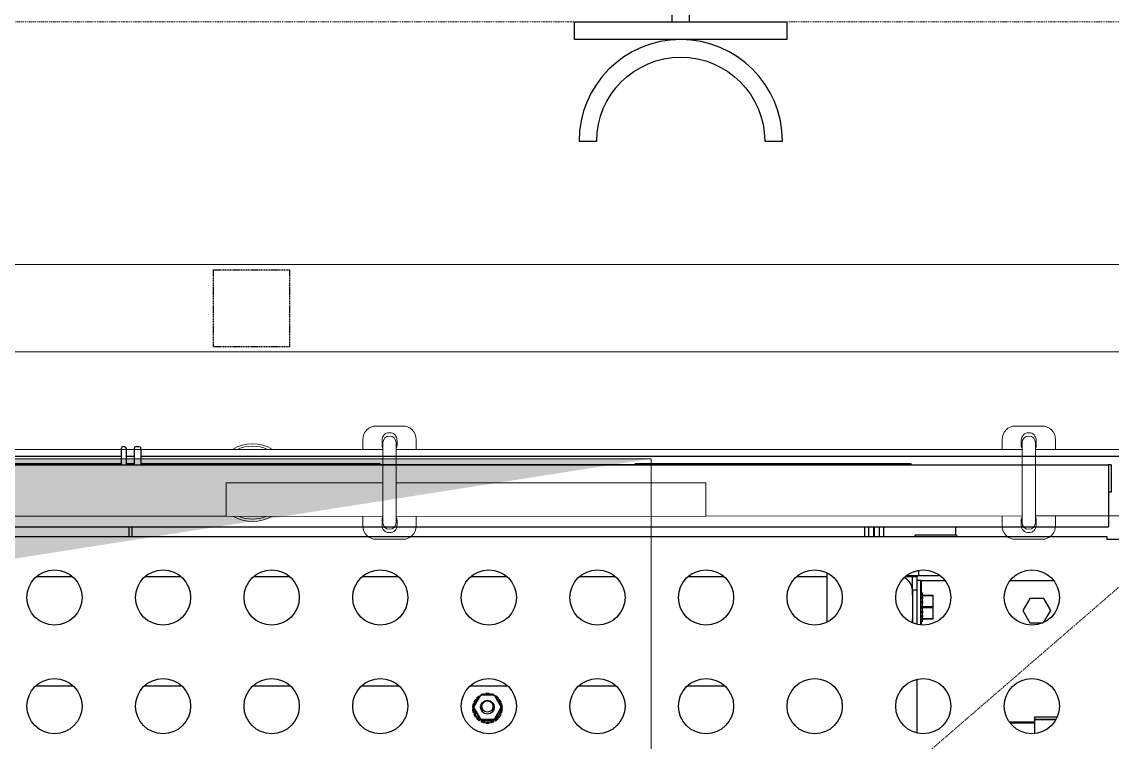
# Model space of a CAD drawing. Header units: inches. Extents: x 15 to 18199, y 5 to 12862.
# Drawn here: x 6430.6 to 6930.1, y 9796.8 to 10126.6 of the extents above; entities that cross this region are included whole.
import ezdxf

# ---------------------------------------------------------------- set-up
doc = ezdxf.new("R2010")
doc.units = ezdxf.units.IN
doc.header["$MEASUREMENT"] = 0
doc.linetypes.add('GESTRICHELT', pattern=[0.75, 0.5, -0.25])
doc.linetypes.add('STRICHPUNKT', pattern=[1, 0.5, -0.25, 0, -0.25])
for name, color, linetype, lineweight in [('200', 7, 'Continuous', 13), ('230', 250, 'GESTRICHELT', 25), ('260G', 250, 'Continuous', 13), ('410AB', 90, 'Continuous', 13), ('500', 4, 'Continuous', 13), ('610', 4, 'STRICHPUNKT', 13)]:
    doc.layers.add(name, color=color, linetype=linetype, lineweight=lineweight)
doc.layers.add('410E', color=240, linetype='Continuous')
doc.layers.add('BK BO', color=41, linetype='Continuous')

# ---------------------------------------------------------------- blocks, each defined once
blk = doc.blocks.new('230V')
at = {"layer": '410E'}
blk.add_lwpolyline([(8.1, -48.6), (0, -48.6), (0, 48.6), (8.1, 48.6)], close=True, dxfattribs=at)
blk.add_lwpolyline([(54.675, 38.475), (54.675, 46.575, 1), (54.675, -46.575), (54.675, -38.475, -1)], format="xyb", close=True, dxfattribs=at)
blk.add_lwpolyline([(0, 4.05), (-81, 4.05), (-81, -4.05), (0, -4.05)], dxfattribs=at)
blk = doc.blocks.new('A$C0A803AA6')
at = {"layer": '410AB', "flags": 128}
blk.add_lwpolyline([(1013.49, 1120.8), (1013.5, 870.8), (513.5, 870.79), (513.49, 1120.79)], close=True, dxfattribs=at)
at = {"layer": '410AB'}
blk.add_solid([(1013.49, 1120.8), (587.71, 1053.97), (513.49, 1120.79), (513.5, 870.79)], dxfattribs=at)
at = {"layer": '610'}
for p, q in [((1527, 1320.8), (0, 1320.8)), ((0, 0), (1527, 1320.8))]:
    blk.add_line(p, q, dxfattribs=at)
blk = doc.blocks.new('alihfpih')
at = {"layer": '200'}
for p, q in [((-3803.54, -12696.56), (-2673.54, -12696.56)), ((-3823.54, -12736.56), (-2653.54, -12736.56))]:
    blk.add_line(p, q, dxfattribs=at)
at = {"layer": '230'}
for p, q in [((-3256.04, -12699.06), (-3256.04, -12734.06)), ((-3256.04, -12699.06), (-3221.04, -12699.06)), ((-3221.04, -12699.06), (-3221.04, -12734.06)), ((-3256.04, -12734.06), (-3221.04, -12734.06))]:
    blk.add_line(p, q, dxfattribs=at)
blk = doc.blocks.new('D-Broiler-Duke-FBB')
at = {"layer": 'BK BO', "color": 250}
for p, q in [((80539.43, 12098.03), (80539.43, 12090.74)), ((80540.44, 12099.04), (80540.77, 12099.04)), ((80541.78, 12098.03), (80541.78, 12090.74)), ((80545.39, 12098.03), (80545.39, 12090.74)), ((80546.4, 12099.04), (80547.44, 12099.04)), ((80548.45, 12098.03), (80548.45, 12090.74)), ((80539.43, 12094.53), (80070.43, 12094.53)), ((80545.39, 12094.53), (80541.78, 12094.53)), ((81011.37, 12094.53), (80548.45, 12094.53)), ((80178.34, 12090.74), (80991.59, 12090.74)), ((80539.43, 12091.12), (80399, 12091.12)), ((80545.39, 12091.12), (80541.78, 12091.12)), ((80658, 12091.12), (80548.45, 12091.12)), ((80658, 12090.74), (80658, 12091.12)), ((80658, 12090.8), (80774.87, 12090.8)), ((80774.87, 12090.74), (80774.87, 12091.12)), ((80901.21, 12091.12), (80774.87, 12091.12)), ((80901.21, 12090.74), (80901.21, 12091.12)), ((80991.59, 12090.74), (80991.59, 12062.31)), ((80992.81, 12090.74), (80991.59, 12090.74)), ((80991.6, 12089.52), (80991.59, 12089.52)), ((80991.6, 12089.52), (80991.6, 12078.1)), ((80992.81, 12090.74), (80992.81, 12078.1)), ((80992.81, 12078.1), (80991.6, 12078.1)), ((80178.34, 12062.31), (80991.59, 12062.31)), ((80543, 12062.31), (80543, 12057.94)), ((80544.52, 12057.94), (80544.52, 12062.31)), ((80879.84, 12062.31), (80879.84, 12057.94)), ((80881.73, 12062.31), (80881.73, 12057.94)), ((80884.07, 12062.31), (80884.07, 12057.94)), ((80884.51, 12057.94), (80884.51, 12062.31)), ((80886.78, 12057.94), (80886.78, 12062.31)), ((80888.68, 12057.94), (80888.68, 12062.31)), ((80921.53, 12062.31), (80921.53, 12058.53)), ((80180.01, 12057.94), (80990.83, 12057.94)), ((80922, 12058.53), (80903.05, 12058.53)), ((80903.05, 12058.41), (80903.05, 12058.53)), ((80903.05, 12057.94), (80903.05, 12058.41)), ((80922, 12058.41), (80903.05, 12058.41)), ((80922, 12058.41), (80922, 12058.53)), ((80922, 12058.41), (80922, 12057.94)), ((80990.83, 12057.94), (80990.83, 12056.6)), ((80990.83, 12056.6), (80997.14, 12056.6)), ((80904.63, 12042.39), (80904.63, 12039.95)), ((80500.7, 12039.57), (80517.06, 12039.57)), ((80550.44, 12039.57), (80566.8, 12039.57)), ((80600.18, 12039.57), (80616.54, 12039.57)), ((80649.92, 12039.57), (80666.28, 12039.57)), ((80699.66, 12039.57), (80716.03, 12039.57)), ((80749.4, 12039.57), (80765.77, 12039.57)), ((80799.14, 12039.57), (80815.51, 12039.57)), ((80848.88, 12039.57), (80862.78, 12039.57)), ((80862.78, 12018.67), (80862.78, 12041.21)), ((80898.63, 12039.57), (80901.95, 12039.57)), ((80899.09, 12039.95), (80914.09, 12039.95)), ((80901.94, 12031.02), (80901.95, 12039.57)), ((80901.95, 12039.57), (80903.84, 12039.57)), ((80901.95, 12033.25), (80901.95, 12039.57)), ((80903.84, 12039.57), (80903.84, 12033.25)), ((80905.74, 12037.67), (80903.84, 12037.67)), ((80905.74, 12017.35), (80905.74, 12037.67)), ((80905.86, 12037.67), (80916.8, 12037.67)), ((80905.86, 12037.67), (80905.86, 12032.24)), ((80946.56, 12037.67), (80966.54, 12037.67)), ((80901.82, 12033.25), (80901.82, 12018.33)), ((80903.84, 12033.25), (80901.95, 12033.25)), ((80901.95, 12033.25), (80901.95, 12018.28)), ((80903.84, 12033.25), (80903.84, 12017.66)), ((80906.52, 12031.81), (80905.74, 12032.32)), ((80905.74, 12032.27), (80906.52, 12031.81)), ((80906.52, 12031.81), (80905.74, 12032.14)), ((80905.74, 12031.59), (80906.43, 12031.2)), ((80906.52, 12019.18), (80906.52, 12031.81)), ((80901.95, 12031.02), (80901.82, 12031.02)), ((80906.43, 12030.82), (80905.74, 12031.21)), ((80905.74, 12030.17), (80906.43, 12029.88)), ((80906.43, 12029.88), (80905.74, 12029.88)), ((80906.43, 12029.3), (80905.74, 12029.58)), ((80905.74, 12028.18), (80906.43, 12028.03)), ((80906.43, 12028.03), (80905.74, 12028.03)), ((80906.43, 12027.32), (80905.74, 12027.47)), ((80906.43, 12031.2), (80905.75, 12031.2)), ((80906.43, 12031.2), (80906.43, 12030.82)), ((80906.43, 12029.88), (80906.43, 12029.3)), ((80906.43, 12028.03), (80906.43, 12027.32)), ((80906.52, 12031.02), (80911.25, 12031.02)), ((80911.25, 12030.68), (80906.52, 12030.68)), ((80911.25, 12031.02), (80911.25, 12030.68)), ((80911.25, 12030.68), (80911.25, 12025.83)), ((80911.42, 12025.49), (80911.42, 12028.45)), ((80955.6, 12029.45), (80952.41, 12023.93)), ((80961.98, 12029.45), (80955.6, 12029.45)), ((80965.17, 12023.93), (80961.98, 12029.45)), ((80901.95, 12025.49), (80901.82, 12025.49)), ((80905.74, 12025.87), (80906.43, 12025.87)), ((80906.43, 12025.12), (80905.74, 12025.12)), ((80905.74, 12023.52), (80906.43, 12023.67)), ((80906.43, 12022.96), (80905.74, 12022.81)), ((80906.43, 12022.96), (80905.74, 12022.96)), ((80905.74, 12021.4), (80906.43, 12021.69)), ((80906.43, 12023.67), (80906.43, 12022.96)), ((80906.43, 12021.69), (80906.43, 12021.11)), ((80906.52, 12025.83), (80911.25, 12025.83)), ((80911.25, 12025.16), (80906.52, 12025.16)), ((80911.25, 12025.83), (80911.25, 12025.16)), ((80911.25, 12025.16), (80911.25, 12020.31)), ((80911.42, 12022.54), (80911.42, 12025.49)), ((80952.41, 12023.93), (80955.6, 12018.41)), ((80962.08, 12018.58), (80965.17, 12023.93)), ((80901.95, 12019.97), (80901.82, 12019.97)), ((80901.94, 12018.28), (80901.94, 12019.97)), ((80906.43, 12021.11), (80905.74, 12020.82)), ((80906.43, 12021.11), (80905.74, 12021.11)), ((80905.74, 12019.78), (80906.43, 12020.17)), ((80906.43, 12019.79), (80905.74, 12019.4)), ((80905.74, 12018.67), (80906.52, 12019.18)), ((80906.52, 12019.18), (80905.74, 12018.72)), ((80905.74, 12018.85), (80906.52, 12019.18)), ((80906.43, 12019.79), (80905.75, 12019.79)), ((80905.86, 12018.75), (80905.86, 12017.34)), ((80906.43, 12020.17), (80906.43, 12019.79)), ((80906.52, 12020.31), (80911.25, 12020.31)), ((80911.25, 12019.97), (80906.52, 12019.97)), ((80911.25, 12020.31), (80911.25, 12019.97)), ((80955.6, 12018.41), (80961.7, 12018.41)), ((80903.84, 11992.48), (80903.84, 11967.92)), ((80517.57, 11989.37), (80500.19, 11989.37)), ((80567.31, 11989.37), (80549.93, 11989.37)), ((80617.05, 11989.37), (80599.67, 11989.37)), ((80666.79, 11989.37), (80649.41, 11989.37)), ((80716.53, 11989.37), (80699.15, 11989.37)), ((80766.28, 11989.37), (80748.89, 11989.37)), ((80816.02, 11989.37), (80798.64, 11989.37)), ((80700.93, 11981.9), (80701.35, 11981.81)), ((80700.93, 11981.9), (80701.35, 11981.75)), ((80703.82, 11984.87), (80701.02, 11980.04)), ((80701.35, 11981.81), (80701.09, 11981.1)), ((80702.08, 11983.08), (80701.74, 11983.3)), ((80702.57, 11983.65), (80702.08, 11983.08)), ((80702.23, 11983.88), (80702.57, 11983.65)), ((80702.23, 11983.88), (80702.57, 11983.59)), ((80703.57, 11984.45), (80703.47, 11984.92)), ((80704.12, 11985.3), (80704.4, 11985.21)), ((80704.12, 11985.3), (80704.4, 11985.21)), ((80710, 11985.21), (80704.4, 11985.21)), ((80705.72, 11985.47), (80705.65, 11985.85)), ((80706.47, 11985.6), (80705.72, 11985.47)), ((80706.39, 11985.98), (80706.47, 11985.6)), ((80706.39, 11985.98), (80706.47, 11985.54)), ((80707.94, 11985.6), (80708.01, 11985.98)), ((80707.94, 11985.54), (80708.01, 11985.98)), ((80708.68, 11985.47), (80707.94, 11985.6)), ((80708.76, 11985.85), (80708.68, 11985.47)), ((80710, 11985.21), (80710.28, 11985.3)), ((80710, 11985.21), (80710.28, 11985.3)), ((80713.38, 11980.04), (80710.58, 11984.87)), ((80710.94, 11984.92), (80710.83, 11984.45)), ((80711.84, 11983.65), (80712.18, 11983.88)), ((80711.84, 11983.59), (80712.18, 11983.88)), ((80712.32, 11983.08), (80711.84, 11983.65)), ((80712.67, 11983.3), (80712.32, 11983.08)), ((80713.06, 11981.81), (80713.48, 11981.9)), ((80713.06, 11981.75), (80713.48, 11981.9)), ((80713.32, 11981.1), (80713.06, 11981.81)), ((80700.39, 11979.6), (80700.84, 11979.66)), ((80700.39, 11979.6), (80701.02, 11979.37)), ((80701.02, 11978.96), (80700.39, 11978.85)), ((80701.09, 11981.1), (80700.67, 11981.19)), ((80700.67, 11977.26), (80701.09, 11977.47)), ((80700.67, 11977.26), (80701.09, 11977.41)), ((80700.84, 11979.66), (80701.01, 11979.3)), ((80701.35, 11976.76), (80700.93, 11976.55)), ((80701.01, 11979.71), (80701.01, 11979.3)), ((80701.02, 11979.37), (80703.82, 11974.54)), ((80701.02, 11979.37), (80701.02, 11978.96)), ((80701.02, 11978.96), (80703.82, 11974.13)), ((80701.09, 11977.47), (80701.35, 11976.76)), ((80701.09, 11977.47), (80701.09, 11977.41)), ((80701.09, 11977.41), (80701.33, 11976.75)), ((80704.64, 11980.06), (80704.64, 11979.04)), ((80709.77, 11979.04), (80709.77, 11980.06)), ((80710.58, 11974.54), (80713.38, 11979.37)), ((80710.58, 11974.13), (80713.38, 11978.96)), ((80713.06, 11976.76), (80713.32, 11977.47)), ((80713.48, 11976.55), (80713.06, 11976.76)), ((80713.08, 11976.75), (80713.32, 11977.41)), ((80713.74, 11981.19), (80713.32, 11981.1)), ((80713.32, 11977.47), (80713.74, 11977.26)), ((80713.32, 11977.47), (80713.32, 11977.41)), ((80713.32, 11977.41), (80713.74, 11977.26)), ((80713.38, 11979.37), (80714.02, 11979.6)), ((80713.38, 11978.96), (80713.38, 11979.37)), ((80714.02, 11978.85), (80713.38, 11978.96)), ((80713.39, 11979.3), (80713.39, 11979.71)), ((80713.39, 11979.3), (80713.57, 11979.66)), ((80713.57, 11979.66), (80714.02, 11979.6)), ((80701.74, 11975.15), (80702.08, 11975.5)), ((80701.74, 11975.15), (80702.08, 11975.44)), ((80702.08, 11975.5), (80702.57, 11974.92)), ((80702.08, 11975.5), (80702.08, 11975.44)), ((80702.08, 11975.44), (80702.54, 11974.89)), ((80702.57, 11974.92), (80702.23, 11974.57)), ((80703.47, 11973.54), (80703.82, 11974.13)), ((80703.47, 11973.54), (80703.82, 11974.13)), ((80703.82, 11974.13), (80703.82, 11974.54)), ((80703.82, 11974.13), (80704.4, 11973.79)), ((80703.82, 11974.13), (80704.4, 11973.79)), ((80704.4, 11973.79), (80704.12, 11973.16)), ((80704.4, 11974.21), (80710, 11974.21)), ((80704.4, 11974.21), (80704.4, 11973.79)), ((80704.4, 11973.79), (80710, 11973.79)), ((80705.65, 11972.61), (80705.72, 11973.11)), ((80705.65, 11972.61), (80705.72, 11973.05)), ((80705.72, 11973.11), (80706.47, 11972.97)), ((80705.72, 11973.11), (80705.72, 11973.05)), ((80705.72, 11973.05), (80706.46, 11972.92)), ((80706.47, 11972.97), (80706.39, 11972.48)), ((80707.94, 11972.97), (80708.68, 11973.11)), ((80707.94, 11972.92), (80708.68, 11973.05)), ((80708.01, 11972.48), (80707.94, 11972.97)), ((80708.68, 11973.11), (80708.76, 11972.61)), ((80708.68, 11973.11), (80708.68, 11973.05)), ((80708.68, 11973.05), (80708.76, 11972.61)), ((80710, 11973.79), (80710, 11974.21)), ((80710, 11973.79), (80710.58, 11974.13)), ((80710.58, 11974.54), (80710.58, 11974.13)), ((80710.58, 11974.13), (80710.94, 11973.54)), ((80711.84, 11974.92), (80712.32, 11975.5)), ((80712.18, 11974.57), (80711.84, 11974.92)), ((80711.86, 11974.89), (80712.32, 11975.44)), ((80712.32, 11975.5), (80712.67, 11975.15)), ((80712.32, 11975.5), (80712.32, 11975.44)), ((80712.32, 11975.44), (80712.67, 11975.15)), ((80946.17, 11973), (80957.88, 11973)), ((80957.88, 11972.47), (80946.56, 11972.47)), ((80957.88, 11975.36), (80968.22, 11975.36)), ((80957.88, 11974.15), (80957.88, 11975.36)), ((80957.88, 11974.15), (80967.64, 11974.15)), ((80957.88, 11967.64), (80957.88, 11974.02)), ((80967.57, 11974.02), (80957.88, 11974.02))]:
    blk.add_line(p, q, dxfattribs=at)
at = {"layer": 'BK BO', "color": 250, "flags": 128}
for points in [[(80906.43, 12025.87), (80906.43, 12025.21), (80906.43, 12025.12)], [(80710.83, 11984.45), (80711.76, 11983.65), (80712.67, 11982.44)], [(80710.06, 11973.6), (80710.63, 11973.94), (80710.71, 11973.98)], [(80710.28, 11973.16), (80710.17, 11973.39), (80710.06, 11973.6)], [(80710.71, 11973.98), (80710.82, 11973.77), (80710.94, 11973.54)]]:
    blk.add_lwpolyline(points, dxfattribs=at)
at = {"layer": 'BK BO', "color": 250}
for centre, radius in [((80508.88, 12029.94), 12.63), ((80558.62, 12029.94), 12.63), ((80608.36, 12029.94), 12.63), ((80658.1, 12029.94), 12.63), ((80707.84, 12029.94), 12.63), ((80757.58, 12029.94), 12.63), ((80807.33, 12029.94), 12.63), ((80857.07, 12029.94), 12.63), ((80906.81, 12029.94), 12.63), ((80956.55, 12029.94), 12.63), ((80508.88, 11980.2), 12.63), ((80558.62, 11980.2), 12.63), ((80608.36, 11980.2), 12.63), ((80658.1, 11980.2), 12.63), ((80707.84, 11980.2), 12.63), ((80757.58, 11980.2), 12.63), ((80807.33, 11980.2), 12.63), ((80857.07, 11980.2), 12.63), ((80906.81, 11980.2), 12.63), ((80956.55, 11980.2), 12.63), ((80707.19, 11979.71), 3.15), ((80707.2, 11980.05), 2.56), ((80707.2, 11980.06), 0.0252)]:
    blk.add_circle(centre, radius, dxfattribs=at)
for centre, radius, start, end in [((80540.44, 12098.03), 1.01, 90, 180), ((80540.77, 12098.03), 1.01, 0, 90), ((80546.4, 12098.03), 1.01, 90, 180), ((80547.44, 12098.03), 1.01, 0, 90), ((80895.5, 12033.25), 6.32, 0, 66.3398), ((80914.09, 12036.79), 3.16, 81.2346, 90), ((80707.21, 11979.29), 6.31, 125.1807, 29.9673), ((80707.17, 11979.22), 6.79, 143.0755, 156.7355), ((80707.19, 11979.2), 6.82, 123.0811, 136.7041), ((80707.2, 11979.68), 6.2, 116.8068, 123.0044), ((80707.19, 11979.22), 3.14, 128.8393, 175.5785), ((80707.19, 11979.12), 3.14, 133.6956, 174.627), ((80707.2, 11979.18), 6.84, 103.1331, 116.7264), ((80707.2, 11979.25), 6.34, 70.0312, 109.9688), ((80707.2, 11979.17), 6.85, 83.2094, 96.7906), ((80707.21, 11979.18), 6.84, 63.2727, 76.8678), ((80707.22, 11979.22), 3.14, 4.4211, 51.1611), ((80707.22, 11979.12), 3.14, 5.3748, 46.3025), ((80707.21, 11979.67), 6.2, 56.9979, 63.1922), ((80707.22, 11979.2), 6.82, 43.2959, 56.9189), ((80707.24, 11979.22), 6.79, 23.2655, 36.9244), ((80707.15, 11979.23), 6.78, 163.1201, 176.8052), ((80707.15, 11979.23), 6.78, 183.1948, 196.8799), ((80707.17, 11979.23), 6.79, 203.2645, 216.9245), ((80707.15, 11979.71), 6.14, 176.8823, 183.1177), ((80707.15, 11979.29), 6.14, 180, 183.1182), ((80707.19, 11979.04), 2.55, 180.0461, 238.4796), ((80707.21, 11979.04), 2.55, 301.5198, 359.9545), ((80707.24, 11979.23), 6.79, 323.0756, 336.7345), ((80707.25, 11979.71), 6.14, 356.8806, 3.1194), ((80707.25, 11979.3), 6.14, 356.881, 0), ((80707.25, 11979.23), 6.78, 3.1966, 16.8791), ((80707.25, 11979.23), 6.78, 343.1209, 356.8034), ((80707.19, 11979.25), 6.82, 223.2952, 236.9203), ((80707.2, 11979.74), 6.2, 236.9953, 243.1914), ((80707.2, 11979.32), 6.19, 236.9933, 243.1933), ((80707.2, 11979.27), 6.84, 243.2742, 256.8663), ((80707.2, 11979.28), 6.85, 263.2094, 276.7906), ((80707.2, 11979.27), 6.84, 283.1329, 296.7266), ((80707.21, 11979.74), 6.2, 296.8096, 303.0025), ((80707.21, 11979.33), 6.2, 296.8077, 303.0044), ((80707.22, 11979.25), 6.82, 303.0797, 316.7048)]:
    blk.add_arc(centre, radius, start, end, dxfattribs=at)
blk = doc.blocks.new('D-Untergestell-Broiler-Duke-FBB')
at = {"layer": '260G'}
for p, q in [((70372.6, 14571.63), (70360.4, 14571.63)), ((70665.4, 14571.63), (70653.2, 14571.63)), ((70354.3, 14565.53), (70354.3, 14560.96)), ((70363.07, 14562.86), (70363.07, 14565.15)), ((70363.45, 14564.01), (70363.45, 14527.41)), ((70369.55, 14527.41), (70369.55, 14564.01)), ((70369.94, 14565.15), (70369.94, 14562.86)), ((70378.7, 14565.53), (70378.7, 14560.96)), ((70647.1, 14565.53), (70647.1, 14560.96)), ((70655.87, 14562.86), (70655.87, 14565.15)), ((70656.25, 14564.01), (70656.25, 14527.41)), ((70662.35, 14527.41), (70662.35, 14564.01)), ((70662.74, 14565.15), (70662.74, 14562.86)), ((70671.5, 14565.53), (70671.5, 14560.96)), ((70363.45, 14560.96), (69860.2, 14560.96)), ((70656.25, 14560.96), (70369.55, 14560.96)), ((70746.23, 14560.96), (70662.35, 14560.96)), ((70291.76, 14545.71), (70363.45, 14545.71)), ((70291.76, 14545.71), (70291.76, 14530.35)), ((70369.55, 14545.71), (70511.36, 14545.71)), ((70511.36, 14530.35), (70511.36, 14545.71)), ((69860.2, 14530.46), (70291.76, 14530.35)), ((70291.76, 14530.35), (70363.45, 14530.12)), ((70354.3, 14530.35), (70354.3, 14525.88)), ((70363.07, 14526.26), (70363.07, 14528.55)), ((70369.55, 14530.12), (70511.36, 14530.35)), ((70369.94, 14528.55), (70369.94, 14526.26)), ((70378.7, 14530.35), (70378.7, 14525.88)), ((70511.36, 14530.35), (70656.25, 14530.46)), ((70647.1, 14530.46), (70647.1, 14525.88)), ((70655.87, 14526.26), (70655.87, 14528.55)), ((70662.35, 14530.46), (70746.23, 14530.46)), ((70662.74, 14528.55), (70662.74, 14526.26)), ((70671.5, 14530.46), (70671.5, 14525.88)), ((70372.6, 14519.78), (70360.4, 14519.78)), ((70665.4, 14519.78), (70653.2, 14519.78))]:
    blk.add_line(p, q, dxfattribs=at)
for centre, radius, start, end in [((70360.4, 14565.53), 6.1, 90, 180), ((70366.5, 14565.15), 3.43, 0, 180), ((70372.6, 14565.53), 6.1, 0, 90), ((70653.2, 14565.53), 6.1, 90, 180), ((70659.3, 14565.15), 3.43, 0, 180), ((70665.4, 14565.53), 6.1, 0, 90), ((70303.73, 14545.71), 17.81, 58.8835, 121.1165), ((70366.5, 14564.01), 3.05, 0, 180), ((70659.3, 14564.01), 3.05, 0, 180), ((70303.73, 14545.71), 16.71, 65.8334, 114.1666), ((70366.5, 14562.86), 3.43, 180, 207.266), ((70366.5, 14562.86), 3.43, 332.734, 0), ((70659.3, 14562.86), 3.43, 180, 207.266), ((70659.3, 14562.86), 3.43, 332.734, 0), ((70303.73, 14545.71), 17.81, 239.5843, 300.4157), ((70303.73, 14545.71), 16.71, 246.7843, 293.2157), ((70366.5, 14528.55), 3.43, 152.734, 180), ((70366.5, 14528.55), 3.43, 0, 27.266), ((70659.3, 14528.55), 3.43, 152.734, 180), ((70659.3, 14528.55), 3.43, 0, 27.266), ((70360.4, 14525.88), 6.1, 180, 270), ((70366.5, 14526.26), 3.43, 180, 0), ((70366.5, 14527.41), 3.05, 180, 0), ((70372.6, 14525.88), 6.1, 270, 0), ((70653.2, 14525.88), 6.1, 180, 270), ((70659.3, 14526.26), 3.43, 180, 0), ((70659.3, 14527.41), 3.05, 180, 0), ((70665.4, 14525.88), 6.1, 270, 0)]:
    blk.add_arc(centre, radius, start, end, dxfattribs=at)
blk = doc.blocks.new('A$C48A1077E')
at = {"layer": '500'}
for name, p in [('D-Untergestell-Broiler-Duke-FBB', (-69556.11, -13504)), ('D-Broiler-Duke-FBB', (-79851.94, -11040.8))]:
    blk.add_blockref(name, p, dxfattribs=at)
blk = doc.blocks.new('A$C6C05235F')
blk.add_blockref('A$C0A803AA6', (0, 290.31))
at = {"layer": '410E', "extrusion": (0, 0, -1), "xscale": -1, "zscale": -1, "rotation": 90}
blk.add_blockref('230V', (-1027.08, 1611.11), dxfattribs=at)
at = {"layer": '500', "xscale": -1, "rotation": 180}
blk.add_blockref('alihfpih', (4069.05, -11236.56), dxfattribs=at)
at = {"layer": '500'}
blk.add_blockref('A$C48A1077E', (83.3, 358.41), dxfattribs=at)

msp = doc.modelspace()

# ---------------------------------------------------------------- block references
at = {"layer": '500', "lineweight": 50}
msp.add_blockref('A$C6C05235F', (5705.37, 8515.49, 0), dxfattribs=at)

doc.saveas('drawing.dxf')
